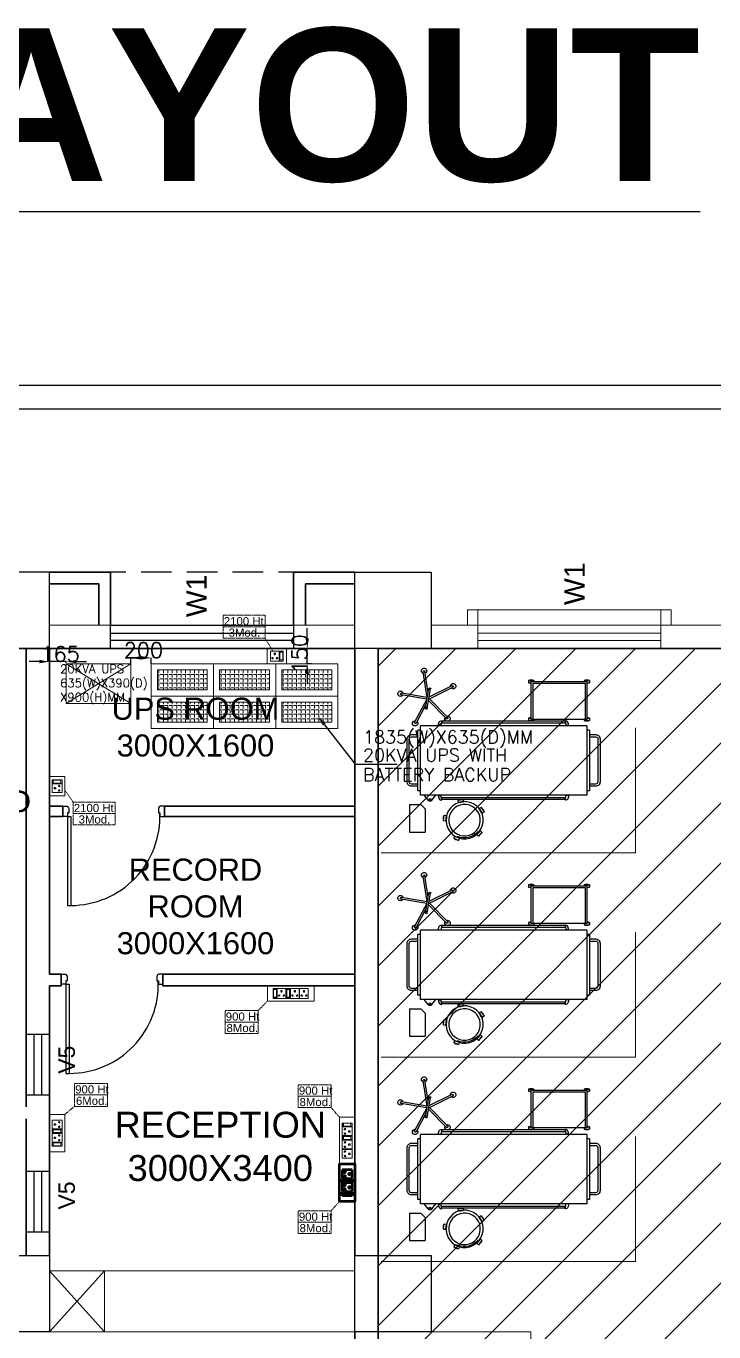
# Model space of a CAD drawing. Extents: x 3550807 to 4078732, y -628171 to -515859.
# Drawn here: x 3686542 to 3693303, y -528689 to -515859 of the extents above; entities that cross this region are included whole.
import ezdxf
from ezdxf import colors
from ezdxf.entities.mleader import LeaderData, LeaderLine
from ezdxf.math import Vec2, Vec3

# ---------------------------------------------------------------- set-up
doc = ezdxf.new("R2010")
doc.units = 0
doc.header["$LTSCALE"] = 6
doc.header["$MEASUREMENT"] = 0
for name, pattern in [('1', [0]), ('DASHED2', [0.375, 0.25, -0.125]), ('HIDDEN', [0.375, 0.25, -0.125])]:
    doc.linetypes.add(name, pattern=pattern)
doc.layers.get('0').update_dxf_attribs({"linetype": 'CONTINUOUS'})
doc.layers.get('Defpoints').update_dxf_attribs({"linetype": 'CONTINUOUS'})
for name, color, linetype in [('Bed', 33, 'CONTINUOUS'), ('Chajja', 7, 'CONTINUOUS'), ('COL', 5, 'CONTINUOUS'), ('DIM', 7, 'CONTINUOUS'), ('DOOR', 44, 'CONTINUOUS'), ('ELE-8M 6-16A UPS SOCKET', 223, 'CONTINUOUS'), ('FUR', 21, 'CONTINUOUS'), ('JOINERY', 7, 'CONTINUOUS'), ('Staircase', 7, 'CONTINUOUS'), ('TEXT', 5, 'CONTINUOUS'), ('TITLE', 7, 'CONTINUOUS'), ('Window', 161, 'CONTINUOUS')]:
    doc.layers.add(name, color=color, linetype=linetype)
doc.layers.add('CFT_LOOPING', color=7, linetype='1', lineweight=0, true_color=0xd6d600)
for name, color, linetype, lineweight in [('D.F', 251, 'CONTINUOUS', 5), ('ELE- DBS', 1, 'CONTINUOUS', 9), ('ELE-2NOS OF 6-16 RAW POWER SOCKET', 1, 'CONTINUOUS', 20), ('ELE-CABLE TRAY', 31, 'CONTINUOUS', 18), ('ELE. 2N0S OF 6-16 UPS SOCKETS', 191, 'CONTINUOUS', 15), ('ELE. DB', 1, 'CONTINUOUS', 9), ('WALL', 10, 'CONTINUOUS', 35)]:
    doc.layers.add(name, color=color, linetype=linetype, lineweight=lineweight)
doc.layers.add('ELE-6A AC SOCKET', color=7, linetype='CONTINUOUS', true_color=0x00ceb6)
doc.styles.add('ARIAL', font='arial.ttf')
doc.styles.add('ROMANS', font='romans.shx')
doc.styles.get("Standard").update_dxf_attribs({"font": 'SIMPLEX'})
doc.styles.add('T 1-25', font='segoeui.ttf', dxfattribs={"width": 0.8, "height": 50})
doc.linetypes.add('ZIGZAG', pattern='A,0.0001,-0.2,[131,ltypeshp.shx,S=0.2,R=0,X=-0.2,Y=0],-0.4,[131,ltypeshp.shx,S=0.2,R=180,X=0.2,Y=0],-0.2', length=0.8001)
doc.dimstyles.new('D 1-25', dxfattribs={"dimtxt": 50, "dimasz": 12.5, "dimexe": 0, "dimexo": 10, "dimgap": 0, "dimtad": 0, "dimdec": 0, "dimzin": 0, "dimdsep": 46, "dimtxsty": 'T 1-25', "dimblk": 'ARCHTICK', "dimcen": 5, "dimclrd": 256, "dimclre": 256, "dimclrt": 256, "dimadec": 0, "dimazin": 0, "dimtfac": 50, "dimtdec": 0, "dimtmove": 1, "dimatfit": 2, "dimfxl": 0, "dimtolj": 1, "dimtzin": 0, "dimarcsym": 0})

# ---------------------------------------------------------------- blocks, each defined once
blk = doc.blocks.new('A$C6969112B')
at = {"layer": 'Bed', "color": 8}
for p, q in [((1421, 1704), (1464, 1956)), ((1438, 1701), (1481, 1953)), ((387, 1872), (116, 1872)), ((116, 1872), (116, 1719)), ((387, 1872), (387, 1762)), ((1374, 1709), (1186, 1807)), ((1421, 1704), (1194, 1823)), ((343, 1719), (116, 1719)), ((343, 1719), (387, 1762)), ((428, 1689), (478, 1729)), ((478, 1766), (1160, 1766)), ((478, 131), (478, 1766)), ((521, 1793), (1116, 1793)), ((521, 1766), (521, 1793)), ((1116, 1766), (1116, 1793)), ((1160, 131), (1160, 1766)), ((1409, 1685), (1229, 1510)), ((1425, 1676), (1242, 1497)), ((1324, 1707), (1324, 1710)), ((1329, 1699), (1522, 1666)), ((1332, 1716), (1525, 1683)), ((1340, 1697), (1343, 1714)), ((1425, 1676), (1538, 1447)), ((1438, 1701), (1691, 1738)), ((1443, 1679), (1554, 1454)), ((1483, 1690), (1694, 1721)), ((1512, 1667), (1515, 1685)), ((1530, 1671), (1531, 1675)), ((428, 1654), (478, 1615)), ((432, 1559), (432, 1557)), ((434, 343), (434, 1557)), ((451, 343), (451, 1557)), ((453, 1559), (453, 1557)), ((476, 1595), (476, 1561)), ((1162, 1595), (1162, 1561)), ((1185, 1559), (1185, 1557)), ((1186, 343), (1186, 1557)), ((1204, 343), (1204, 1557)), ((1205, 1559), (1205, 1557)), ((55, 1439), (34, 1391)), ((75, 1430), (54, 1382)), ((75, 1430), (55, 1439)), ((229, 1539), (227, 1517)), ((227, 1517), (279, 1511)), ((229, 1539), (281, 1533)), ((281, 1533), (279, 1511)), ((54, 1382), (34, 1391)), ((72, 1402), (64, 1406)), ((429, 1399), (408, 1396)), ((408, 1396), (414, 1344)), ((436, 1347), (414, 1344)), ((429, 1399), (436, 1347)), ((76, 1196), (91, 1212)), ((116, 1161), (76, 1196)), ((130, 1178), (91, 1212)), ((120, 1198), (114, 1191)), ((116, 1161), (130, 1178)), ((347, 1187), (301, 1160)), ((313, 1141), (301, 1160)), ((358, 1168), (313, 1141)), ((358, 1168), (347, 1187)), ((1234, 703), (1212, 703)), ((1212, 703), (1212, 650)), ((1223, 650), (1212, 650)), ((1223, 131), (1223, 676)), ((1223, 676), (1594, 676)), ((1223, 659), (1577, 659)), ((1234, 703), (1234, 676)), ((1577, 659), (1577, 148)), ((1605, 703), (1583, 703)), ((1583, 703), (1583, 676)), ((1594, 676), (1594, 131)), ((1605, 650), (1594, 650)), ((1605, 703), (1605, 650)), ((432, 340), (432, 343)), ((453, 340), (453, 343)), ((476, 304), (476, 339)), ((1162, 304), (1162, 339)), ((1185, 340), (1185, 343)), ((1205, 340), (1205, 343)), ((1160, 131), (478, 131)), ((521, 105), (521, 131)), ((1116, 105), (1116, 131)), ((1223, 157), (1212, 157)), ((1212, 157), (1212, 105)), ((1577, 148), (1223, 148)), ((1594, 131), (1223, 131)), ((1234, 131), (1234, 105)), ((1583, 131), (1583, 105)), ((1605, 157), (1594, 157)), ((1605, 157), (1605, 105)), ((1116, 105), (521, 105)), ((1234, 105), (1212, 105)), ((1605, 105), (1583, 105))]:
    blk.add_line(p, q, dxfattribs=at)
for points in [[(565, 1793), (565, 1854, -0.414214), (608, 1897), (1029, 1897, -0.414214), (1073, 1854), (1073, 1793)], [(587, 1793), (587, 1854, -0.414214), (608, 1875), (1029, 1875, -0.414214), (1051, 1854), (1051, 1793)], [(476, 1593), (451, 1585, 0.318781), (430, 1563), (430, 1559), (455, 1559), (455, 1563), (476, 1563)], [(1162, 1593), (1186, 1585, -0.318781), (1208, 1563), (1208, 1559), (1182, 1559), (1182, 1563), (1162, 1563)], [(476, 307), (451, 314, -0.318781), (430, 336), (430, 340), (455, 340), (455, 336), (476, 336)], [(1162, 307), (1186, 314, 0.318781), (1208, 336), (1208, 340), (1182, 340), (1182, 336), (1162, 336)], [(1073, 105), (1073, 44, -0.414214), (1029, 0), (608, 0, -0.414214), (565, 44), (565, 105)], [(1051, 105), (1051, 44, -0.414214), (1029, 22), (608, 22, -0.414214), (587, 44), (587, 105)]]:
    blk.add_lwpolyline(points, format="xyb", dxfattribs=at)
for points in [[(432, 1557), (453, 1557)], [(476, 1595), (478, 1595)], [(476, 1561), (478, 1561)], [(1162, 1595), (1160, 1595)], [(1162, 1561), (1160, 1561)], [(1205, 1557), (1185, 1557)], [(432, 343), (453, 343)], [(476, 339), (478, 339)], [(476, 304), (478, 304)], [(1162, 339), (1160, 339)], [(1162, 304), (1160, 304)], [(1205, 343), (1185, 343)]]:
    blk.add_lwpolyline(points, dxfattribs=at)
blk.add_circle((435, 1672), 9.27, dxfattribs=at)
for centre, radius, start, end in [((441, 1672), 21.4, 125.427, 234.573), ((1289, 676), 80.7, 161.0754, 198.9246), ((1158, 676), 80.7, 0, 18.9246), ((1660, 676), 80.7, 161.0754, 180), ((1529, 676), 80.7, 341.0754, 18.9246), ((1289, 131), 80.7, 161.0754, 198.9246), ((1158, 131), 80.7, 341.0754, 0), ((1660, 131), 80.7, 180, 198.9246), ((1529, 131), 80.7, 341.0754, 18.9246)]:
    blk.add_arc(centre, radius, start, end, dxfattribs=at)
at = {"layer": 'Bed', "color": 8, "extrusion": (0, 0, -1)}
for centre, major_axis, start_param, end_param in [((1474, 1962), (18.5, 18.5), 2.86537, 8.468881), ((1471, 1955), (4.94, 4.94), 4.096329, 5.660611), ((1427, 1691), (194, 194), -0.622575, -0.609545), ((1474, 1954), (4.94, 4.94), -0.609545, 0.954736), ((1184, 1818), (18.5, 18.5), 1.608733, 7.212244), ((1189, 1814), (4.94, 4.94), 2.839692, 4.403974), ((1427, 1691), (194, 194), 4.403974, 4.417003), ((1191, 1817), (4.94, 4.94), 4.417003, 5.981285), ((1331, 1705), (4.94, 4.94), 2.525533, 4.096329), ((1331, 1709), (4.94, 4.94), 4.096329, 5.667125), ((1523, 1672), (4.94, 4.94), 0.954736, 2.525533), ((1524, 1676), (4.94, 4.94), -0.61606, 0.954736), ((1699, 1730), (18.5, 18.5), 4.122007, 9.725518), ((1692, 1731), (4.94, 4.94), -0.930219, 0.634062), ((1693, 1728), (4.94, 4.94), 0.647092, 2.211374), ((1427, 1691), (-194, 194), 2.204859, 2.217888), ((247, 1460), (-57.1, 57.1), 0.565907, 1.226501), ((114, 1384), (-57.1, 57.1), 5.588367, 6.248962), ((232, 1332), (-182, 20), -0.000636, 6.282549), ((-5, 1437), (-57.1, 57.1), 2.446775, 3.107369), ((232, 1332), (-154, 17), -0.00023, 6.282955), ((261, 1590), (-57.1, 57.1), 3.707499, 4.368094), ((1230, 1499), (18.5, 18.5), 0.352096, 5.955607), ((1234, 1505), (4.94, 4.94), 3.160366, 4.724648), ((1427, 1691), (-194, 194), 4.718133, 4.731162), ((1237, 1502), (4.94, 4.94), 1.583055, 3.147337), ((1549, 1444), (18.5, 18.5), -0.904541, 4.69897), ((1544, 1450), (4.94, 4.94), 1.903729, 3.468011), ((1427, 1691), (194, 194), 1.8907, 1.903729), ((1547, 1451), (4.94, 4.94), 0.326418, 1.8907), ((232, 1332), (-123, 123), 4.624291, 5.911682), ((487, 1380), (-57.1, 57.1), 5.038602, 5.699197), ((357, 1363), (-57.1, 57.1), 1.897009, 2.557604), ((146, 1236), (-57.1, 57.1), 4.308534, 4.969129), ((61, 1137), (-57.1, 57.1), 1.166941, 1.827536), ((363, 1107), (-57.1, 57.1), 6.205277, 6.865872), ((296, 1220), (-57.1, 57.1), 3.063684, 3.724279)]:
    blk.add_ellipse(centre, major_axis=major_axis, ratio=1, start_param=start_param, end_param=end_param, dxfattribs=at)
blk = doc.blocks.new('A$C19B8274B')
at = {"layer": 'DOOR', "color": 8}
for p, q in [((-45, 925), (-80, 925)), ((-80, 50), (-80, 925)), ((-45, 50), (-45, 925)), ((-45, 50), (-80, 50)), ((-955, -50), (-955, -47.5)), ((-940, -35), (-942.5, -35)), ((-60, -35), (-57.5, -35)), ((-45, -50), (-45, -47.5))]:
    blk.add_line(p, q, dxfattribs=at)
for points in [[(-940, 15), (-955, 15), (-955, 50), (-1000, 50), (-1000, -50), (-955, -50)], [(-940, -35), (-940, 15)], [(-60, 15), (-45, 15), (-45, 50), (0, 50), (0, -50), (-45, -50)], [(-60, -35), (-60, 15)]]:
    blk.add_lwpolyline(points, dxfattribs=at)
for centre, radius, start, end in [((-80, 50), 875, 90, 182.29244), ((-955, -35), 12.5, 270, 0), ((-45, -35), 12.5, 180, 270)]:
    blk.add_arc(centre, radius, start, end, dxfattribs=at)
blk = doc.blocks.new('1232')
at = {"layer": 'D.F', "linetype": 'ByBlock'}
h = blk.add_hatch(dxfattribs=at)
h.set_pattern_fill('ANSI31', color=8, scale=3333, style=0)
h.set_pattern_definition([(45, (-3036872.2, 733413.8), (-294.59836, 294.59836), [])])
h.paths.add_polyline_path([(-520, 15910.2), (5810, 15910.2), (5810, -519.8), (-520, -519.8)])
at = {"layer": 'Chajja', "color": 8, "linetype": 'HIDDEN', "ltscale": 200}
blk.add_line((-750, 16660.2), (-3750, 16660.2), dxfattribs=at)
blk.add_line((-750, 16660.2), (-3750, 16660.2), dxfattribs=at)
at = {"layer": 'COL', "color": 8}
for points in [[(-4500, 15910.2), (-3750, 15910.2), (-3750, 16660.2), (-4500, 16660.2)], [(0, 15910.2), (-750, 15910.2), (-750, 16660.2), (0, 16660.2)], [(-750, 9195.2), (-750, 9945.2), (0, 9945.2), (0, 9195.2)]]:
    blk.add_lwpolyline(points, close=True, dxfattribs=at)
at = {"layer": 'COL', "color": 8, "elevation": 0}
blk.add_lwpolyline([(-4500, 9195.2), (-4500, 9945.2), (-3750, 9945.2), (-3750, 9195.2)], close=True, dxfattribs=at)
at = {"layer": 'D.F', "color": 8, "linetype": 'ByBlock'}
blk.add_line((2260, 16290.2), (460, 16290.2), dxfattribs=at)
at = {"layer": 'D.F', "color": 8, "lineweight": 0}
for p, q in [((5290, 16140.2), (0, 16140.2)), ((5290, 15910.2), (0, 15910.2))]:
    blk.add_line(p, q, dxfattribs=at)
at = {"layer": 'D.F', "color": 8, "linetype": 'ByBlock'}
for points in [[(460, 16140.2), (460, 16290.2), (360, 16290.2), (360, 16140.2)], [(2360, 16140.2), (2360, 16290.2), (2260, 16290.2), (2260, 16140.2)]]:
    blk.add_lwpolyline(points, dxfattribs=at)
at = {"layer": 'D.F', "color": 8, "linetype": 'Continuous'}
for points in [[(2260, 16140.2), (2260, 15910.2), (460, 15910.2), (460, 16140.2)], [(2260, 16060.2), (2260, 15990.2), (460, 15990.2), (460, 16060.2)]]:
    blk.add_lwpolyline(points, close=True, dxfattribs=at)
at = {"layer": 'D.F', "color": 8, "linetype": 'ZIGZAG', "ltscale": 10, "flags": 128}
for points in [[(-490, 13902.7), (2009.5, 13902.7), (2009.5, 15131.4)], [(-490, 11895.2), (2009.5, 11895.2), (2009.5, 13123.9)], [(-490, 9887.7), (2009.5, 9887.7), (2009.5, 11116.4)]]:
    blk.add_lwpolyline(points, dxfattribs=at)
at = {"layer": 'D.F', "color": 8, "lineweight": 0, "ltscale": 15}
blk.add_lwpolyline([(980, 8595.2), (980, 9195.2), (-520, 9195.2), (-520, 8595.2)], close=True, dxfattribs=at)
at = {"layer": 'FUR', "color": 8, "lineweight": 0, "ltscale": 15, "elevation": 0}
for points in [[(-3750, 9195.2), (-3750, 9795.2), (-3210, 9795.2), (-3210, 9195.2)], [(-750, 9195.2), (-750, 9795.2), (-3750, 9795.2), (-3750, 9195.2)]]:
    blk.add_lwpolyline(points, close=True, dxfattribs=at)
at = {"layer": 'Staircase', "color": 8, "lineweight": 0, "elevation": 0}
for points in [[(-3210, 9195.2), (-3750, 9795.2)], [(-3750, 9195.2), (-3210, 9795.2)]]:
    blk.add_lwpolyline(points, dxfattribs=at)
at = {"layer": 'WALL', "color": 8, "lineweight": 0}
for p, q in [((-750, 16140.2), (-3750, 16140.2)), ((-750, 15910.2), (-3750, 15910.2)), ((-750, 12710.2), (-750, 15910.2)), ((-750, 9945.2), (-750, 12595.2))]:
    blk.add_line(p, q, dxfattribs=at)
at = {"layer": 'WALL', "color": 8, "linetype": 'ByBlock'}
for p, q in [((-3979.9, 11405.1), (-3980, 15910.2)), ((-3750, 15910.2), (-3750, 12710.2)), ((-3750, 12710.3), (-3750, 15910.2)), ((-520, 9945.2), (-520, 15910.2)), ((-3750, 14360.2), (-3619.5, 14360.2)), ((-3750, 14260.2), (-3619.5, 14260.2)), ((-3619.5, 14360.2), (-3619.5, 14260.2)), ((-2619.5, 14360.2), (-2619.5, 14260.2)), ((-2619.5, 14360.2), (-750, 14360.2)), ((-2619.5, 14260.2), (-750, 14260.2)), ((-3635.2, 12710.2), (-3750, 12710.2)), ((-3635.2, 12595.2), (-3635.2, 12710.2)), ((-750, 12710.2), (-2635, 12710.2)), ((-2635, 12710.2), (-2635, 12595.2)), ((-3750, 9945.2), (-3750, 12595.3)), ((-3635.2, 12595.2), (-3750, 12595.2)), ((-3750, 12595.2), (-3750, 9945.2)), ((-750, 12595.2), (-2635, 12595.2)), ((-3979.9, 9945.2), (-3979.9, 11290.1)), ((-750, 6155), (-750, 9195.2)), ((-520, 6155), (-520, 9195.2))]:
    blk.add_line(p, q, dxfattribs=at)
for points in [[(-3750, 16660.2), (-3150, 16660.2), (-3150, 16140.2)], [(-3750, 16660.2), (-3150, 16660.2), (-3150, 16140.2)], [(-3750, 16545.2), (-3265, 16545.2), (-3265, 16140.2)], [(-3750, 16545.2), (-3265, 16545.2), (-3265, 16140.2)], [(-6159.8, 15910.2), (-750, 15910.2), (-750, 9945.2)]]:
    blk.add_lwpolyline(points, dxfattribs=at)
at = {"layer": 'WALL', "color": 8, "linetype": 'ByBlock', "elevation": 0}
for points in [[(-750, 16660.2), (-1350, 16660.2), (-1350, 16140.2)], [(-750, 16660.2), (-1350, 16660.2), (-1350, 16140.2)], [(-750, 16545.2), (-1235, 16545.2), (-1235, 16140.2)], [(-750, 16545.2), (-1235, 16545.2), (-1235, 16140.2)]]:
    blk.add_lwpolyline(points, dxfattribs=at)
at = {"layer": 'WALL', "color": 8, "linetype": 'ByBlock'}
blk.add_lwpolyline([(-520, 15910.2), (5810, 15910.2), (5810, -519.8), (-520, -519.8)], close=True, dxfattribs=at)
at = {"layer": 'Window', "color": 8, "linetype": 'Continuous'}
for points in [[(-1350, 16140.2), (-1350, 15910.2), (-3150, 15910.2), (-3150, 16140.2)], [(-1350, 16140.2), (-1350, 15910.2), (-3150, 15910.2), (-3150, 16140.2)], [(-1350, 16060.2), (-1350, 15990.2), (-3150, 15990.2), (-3150, 16060.2)], [(-1350, 16060.2), (-1350, 15990.2), (-3150, 15990.2), (-3150, 16060.2)], [(-3980, 12120.1), (-3750, 12120.1), (-3750, 11520.1), (-3980, 11520.1)], [(-3900, 12120.1), (-3830, 12120.1), (-3830, 11520.1), (-3900, 11520.1)], [(-3980, 10775.2), (-3750, 10775.2), (-3750, 10175.2), (-3980, 10175.2)], [(-3900, 10775.2), (-3830, 10775.2), (-3830, 10175.2), (-3900, 10175.2)]]:
    blk.add_lwpolyline(points, close=True, dxfattribs=at)
at = {"layer": 'D.F', "color": 8, "rotation": 90}
for p in [(1662, 13990.9), (1662, 11983.4), (1662, 9975.9)]:
    blk.add_blockref('A$C6969112B', p, dxfattribs=at)
at = {"layer": 'WALL', "color": 8, "linetype": 'ByBlock'}
for p, rotation in [((-3619.5, 14310.2), 180.0000000000157), ((-3635.2, 12660.2), 180.0000000000156)]:
    blk.add_blockref('A$C19B8274B', p, dxfattribs=dict(at, rotation=rotation))
at = {"layer": 'D.F', "color": 8, "style": 'ARIAL', "width": 1}
blk.add_text('W1', height=200, rotation=90, dxfattribs=at).set_placement((1511.1, 16336.8))
at = {"layer": 'DIM', "color": 8, "attachment_point": 5, "style": 'ARIAL'}
for s, insert, char_height, width in [('ULTRA SOUND\\PROOM\\P2180x4505', (-5016, 14045.1), 216.75, 2086.034), ('RECEPTION\\P3000X3400', (-2071.3, 11016.2), 255, 2294.815)]:
    blk.add_mtext(s, dxfattribs=dict(at, insert=insert, char_height=char_height, width=width))
at = {"layer": 'JOINERY', "color": 8, "style": 'ARIAL', "width": 1}
for s, height, p in [('W1', 200, (-2205.7, 16217.6)), ('W1', 200, (-2205.7, 16217.6)), ('V5', 161.2, (-3500.5, 11731.9)), ('V5', 161.2, (-3500.5, 10397.8))]:
    blk.add_text(s, height=height, rotation=90, dxfattribs=at).set_placement(p)
at = {"layer": 'TEXT', "color": 8, "char_height": 216.75, "width": 2294.815, "attachment_point": 5, "style": 'ARIAL'}
for s, insert in [('UPS ROOM 3000X1600', (-2315.2, 15136.2)), ('RECORD\\PROOM 3000X1600', (-2315.2, 13374.2))]:
    blk.add_mtext(s, dxfattribs=dict(at, insert=insert))
blk = doc.blocks.new('RTUH 6U')
at = {"layer": 'ELE-2NOS OF 6-16 RAW POWER SOCKET', "color": 30, "ltscale": 300}
for p, q in [((-312, -26), (-227, -26)), ((-312, -124), (-312, -26)), ((-227, -124), (-312, -124)), ((-227, -26), (-227, -124)), ((-187, -26), (-221, -26)), ((-221, -26), (-221, -124)), ((-187, -124), (-221, -124)), ((-221, -124), (-187, -124)), ((-190, -37), (-218, -37)), ((-218, -37), (-218, -113)), ((-190, -40), (-218, -40)), ((-218, -113), (-190, -113)), ((-190, -113), (-190, -37)), ((-187, -124), (-187, -26)), ((-187, -124), (-187, -26)), ((-181, -124), (-181, -26)), ((-181, -26), (-96, -26)), ((-96, -124), (-181, -124)), ((-96, -26), (-96, -124)), ((-57, -26), (-91, -26)), ((-91, -26), (-91, -124)), ((-57, -124), (-91, -124)), ((-91, -124), (-57, -124)), ((-60, -37), (-88, -37)), ((-88, -37), (-88, -113)), ((-60, -40), (-88, -40)), ((-88, -113), (-60, -113)), ((-60, -113), (-60, -37)), ((-57, -124), (-57, -26)), ((-57, -124), (-57, -26))]:
    blk.add_line(p, q, dxfattribs=at)
blk.add_lwpolyline([(0, 0), (-368, 0), (-368, -150), (0, -150)], close=True, dxfattribs=at)
for centre, radius, start, end in [((-293, -56), 5.7, 87.49, 354.7311), ((-289, -52), 4.6, 284.9049, 157.3162), ((-269, -99), 6.62, 127.1584, 52.8416), ((-269, -92), 4.22, 341.4031, 198.5969), ((-249, -52), 4.6, 22.6838, 255.0951), ((-245, -56), 5.7, 185.2689, 92.51), ((-163, -56), 5.7, 87.49, 354.7311), ((-159, -52), 4.6, 284.9049, 157.3162), ((-139, -99), 6.62, 127.1584, 52.8416), ((-139, -92), 4.22, 341.4031, 198.5969), ((-119, -52), 4.6, 22.6838, 255.0951), ((-115, -56), 5.7, 185.2689, 92.51)]:
    blk.add_arc(centre, radius, start, end, dxfattribs=at)
blk = doc.blocks.new('5Y3AQY')
at = {"layer": 'ELE. 2N0S OF 6-16 UPS SOCKETS', "color": 72, "lineweight": 50}
for p, q in [((-312, -26), (-278, -26)), ((-312, -124), (-312, -26)), ((-312, -124), (-312, -26)), ((-312, -124), (-278, -124)), ((-278, -124), (-312, -124)), ((-309, -37), (-281, -37)), ((-309, -113), (-309, -37)), ((-309, -40), (-281, -40)), ((-281, -113), (-309, -113)), ((-281, -37), (-281, -113)), ((-278, -26), (-278, -124)), ((-272, -26), (-272, -124)), ((-187, -26), (-272, -26)), ((-272, -124), (-187, -124)), ((-187, -124), (-187, -26)), ((-181, -26), (-148, -26)), ((-181, -124), (-181, -26)), ((-181, -124), (-181, -26)), ((-181, -124), (-148, -124)), ((-148, -124), (-181, -124)), ((-179, -37), (-150, -37)), ((-179, -113), (-179, -37)), ((-179, -40), (-150, -40)), ((-150, -113), (-179, -113)), ((-150, -37), (-150, -113)), ((-148, -26), (-148, -124)), ((-57, -26), (-142, -26)), ((-142, -26), (-142, -124)), ((-142, -124), (-57, -124)), ((-57, -124), (-57, -26))]:
    blk.add_line(p, q, dxfattribs=at)
blk.add_lwpolyline([(-368, 0), (0, 0), (0, -150), (-368, -150)], close=True, dxfattribs=at)
for centre, radius, start, end in [((-254, -56), 5.7, 87.49, 354.7311), ((-249, -52), 4.6, 284.9049, 157.3162), ((-230, -99), 6.62, 127.1584, 52.8416), ((-230, -92), 4.22, 341.4031, 198.5969), ((-210, -52), 4.6, 22.6838, 255.0951), ((-205, -56), 5.7, 185.2689, 92.51), ((-124, -56), 5.7, 87.49, 354.7311), ((-119, -52), 4.6, 284.9049, 157.3162), ((-99, -99), 6.62, 127.1584, 52.8416), ((-99, -92), 4.22, 341.4031, 198.5969), ((-80, -52), 4.6, 22.6838, 255.0951), ((-75, -56), 5.7, 185.2689, 92.51)]:
    blk.add_arc(centre, radius, start, end, dxfattribs=at)
blk = doc.blocks.new('543E')
at = {"layer": 'ELE. 2N0S OF 6-16 UPS SOCKETS', "color": 72, "linetype": 'ByBlock'}
for p, q in [((-124, -57), (-124, -91)), ((-26, -57), (-124, -57)), ((-26, -57), (-124, -57)), ((-124, -91), (-26, -91)), ((-124, -96), (-26, -96)), ((-124, -181), (-124, -96)), ((-113, -60), (-113, -88)), ((-37, -60), (-113, -60)), ((-113, -88), (-37, -88)), ((-110, -60), (-110, -88)), ((-37, -88), (-37, -60)), ((-26, -57), (-26, -91)), ((-26, -91), (-26, -57)), ((-26, -96), (-26, -181)), ((-26, -181), (-124, -181)), ((-124, -187), (-124, -221)), ((-26, -187), (-124, -187)), ((-26, -187), (-124, -187)), ((-124, -221), (-26, -221)), ((-124, -312), (-124, -227)), ((-124, -227), (-26, -227)), ((-113, -190), (-113, -218)), ((-37, -190), (-113, -190)), ((-113, -218), (-37, -218)), ((-110, -190), (-110, -218)), ((-37, -218), (-37, -190)), ((-26, -187), (-26, -221)), ((-26, -221), (-26, -187)), ((-26, -227), (-26, -312)), ((-26, -312), (-124, -312)), ((-124, -402), (-124, -317)), ((-124, -317), (-26, -317)), ((-26, -317), (-26, -402)), ((-26, -402), (-124, -402))]:
    blk.add_line(p, q, dxfattribs=at)
blk.add_lwpolyline([(-150, 0), (-150, -459), (0, -459), (0, 0)], close=True, dxfattribs=at)
for centre, radius, start, end in [((-98, -119), 4.6, 112.6838, 345.0951), ((-94, -115), 5.7, 275.2689, 182.51), ((-98, -159), 4.6, 14.9049, 247.3162), ((-98, -249), 4.6, 112.6838, 345.0951), ((-94, -163), 5.7, 177.49, 84.7311), ((-94, -245), 5.7, 275.2689, 182.51), ((-58, -139), 4.22, 71.4031, 288.5969), ((-51, -139), 6.62, 217.1584, 142.8416), ((-98, -289), 4.6, 14.9049, 247.3162), ((-98, -340), 4.6, 112.6838, 345.0951), ((-98, -379), 4.6, 14.9049, 247.3162), ((-94, -293), 5.7, 177.49, 84.7311), ((-94, -335), 5.7, 275.2689, 182.51), ((-94, -384), 5.7, 177.49, 84.7311), ((-58, -269), 4.22, 71.4031, 288.5969), ((-58, -360), 4.22, 71.4031, 288.5969), ((-51, -269), 6.62, 217.1584, 142.8416), ((-51, -360), 6.62, 217.1584, 142.8416)]:
    blk.add_arc(centre, radius, start, end, dxfattribs=at)
blk = doc.blocks.new('3EWRWE')
at = {"layer": 'ELE- DBS'}
h = blk.add_hatch(dxfattribs=at)
h.set_pattern_fill('ANGLE', color=2, scale=6.24741, angle=180)
h.set_pattern_definition([(180, (863804.8, 517320.34), (-6e-14, -43.6381615), [31.7368447, -11.9013168]), (270, (863804.8, 517320.34), (43.6381615, -6e-14), [31.7368447, -11.9013168])])
h.paths.add_polyline_path([(-60, 62), (-551, 62), (-551, 257), (-60, 257)])
h.paths.add_polyline_path([(-672, 62), (-1163, 62), (-1163, 257), (-672, 257)])
h.paths.add_polyline_path([(-1284, 379), (-1775, 379), (-1775, 575), (-1284, 575)])
h.paths.add_polyline_path([(-60, 379), (-551, 379), (-551, 575), (-60, 575)])
h.paths.add_polyline_path([(-672, 379), (-1163, 379), (-1163, 575), (-672, 575)])
h.paths.add_polyline_path([(-1284, 62), (-1775, 62), (-1775, 257), (-1284, 257)])
at = {"layer": 'ELE- DBS', "color": 3}
for p, q in [((-1223, 317), (-1223, 635)), ((-612, 317), (-612, 635)), ((-1223, 0), (-1223, 317)), ((-612, 0), (-612, 317))]:
    blk.add_line(p, q, dxfattribs=at)
for points in [[(0, 317), (-1835, 317), (-1835, 635), (0, 635)], [(-1284, 379), (-1775, 379), (-1775, 575), (-1284, 575)], [(-672, 379), (-1163, 379), (-1163, 575), (-672, 575)], [(-60, 379), (-551, 379), (-551, 575), (-60, 575)], [(0, 0), (-1835, 0), (-1835, 317), (0, 317)], [(-1284, 62), (-1775, 62), (-1775, 257), (-1284, 257)], [(-672, 62), (-1163, 62), (-1163, 257), (-672, 257)], [(-60, 62), (-551, 62), (-551, 257), (-60, 257)]]:
    blk.add_lwpolyline(points, close=True, dxfattribs=at)
blk = doc.blocks.new('*D62')
at = {"layer": 'Defpoints', "color": 0, "linetype": 'ByBlock', "transparency": 16777216}
for p in [(3687573, -522133), (3687773, -522066), (3687773, -522133)]:
    blk.add_point(p, dxfattribs=at)
at = {"layer": 'ELE-CABLE TRAY', "color": 7, "lineweight": -2, "transparency": 16777216}
for p, q in [((3687573, -522123), (3687573, -522066)), ((3687673, -522066), (3687673, -522066)), ((3687773, -522123), (3687773, -522066))]:
    blk.add_line(p, q, dxfattribs=at)
at = {"layer": 'ELE-CABLE TRAY', "color": 7, "linetype": 'ByBlock', "transparency": 16777216}
for points in [[(3687673, -522049), (3687673, -522083), (3687573, -522066)], [(3687673, -522083), (3687673, -522049), (3687773, -522066)]]:
    blk.add_solid(points, dxfattribs=at)
at = {"layer": 'ELE-CABLE TRAY', "color": 7, "linetype": 'ByBlock', "transparency": 16777216, "insert": (3687695, -521991), "char_height": 150, "attachment_point": 5, "style": 'ROMANS'}
blk.add_mtext('\\A1;200', dxfattribs=at)
blk = doc.blocks.new('*D63')
at = {"layer": 'Defpoints', "color": 0, "linetype": 'ByBlock', "transparency": 16777216}
for p in [(3686772, -522103), (3686772, -522124), (3686937, -522124)]:
    blk.add_point(p, dxfattribs=at)
at = {"layer": 'ELE-CABLE TRAY', "color": 7, "lineweight": -2, "transparency": 16777216}
for p, q in [((3686672, -522103), (3686572, -522103)), ((3686772, -522114), (3686772, -522103)), ((3686937, -522103), (3686772, -522103)), ((3686937, -522114), (3686937, -522103)), ((3687037, -522103), (3687137, -522103))]:
    blk.add_line(p, q, dxfattribs=at)
at = {"layer": 'ELE-CABLE TRAY', "color": 7, "linetype": 'ByBlock', "transparency": 16777216}
for points in [[(3686672, -522119), (3686672, -522086), (3686772, -522103)], [(3687037, -522086), (3687037, -522119), (3686937, -522103)]]:
    blk.add_solid(points, dxfattribs=at)
at = {"layer": 'ELE-CABLE TRAY', "color": 7, "linetype": 'ByBlock', "transparency": 16777216, "insert": (3686877, -522028), "char_height": 150, "attachment_point": 5, "style": 'ROMANS'}
blk.add_mtext('\\A1;165', dxfattribs=at)
blk = doc.blocks.new('*D64')
at = {"layer": 'Defpoints', "color": 0, "linetype": 'ByBlock', "transparency": 16777216}
for p in [(3689306, -521974), (3689359, -521974), (3689359, -522124)]:
    blk.add_point(p, dxfattribs=at)
at = {"layer": 'ELE-CABLE TRAY', "color": 7, "lineweight": -2, "transparency": 16777216}
for p, q in [((3689306, -521874), (3689306, -521774)), ((3689349, -521974), (3689306, -521974)), ((3689306, -522124), (3689306, -521974)), ((3689349, -522124), (3689306, -522124)), ((3689306, -522224), (3689306, -522324))]:
    blk.add_line(p, q, dxfattribs=at)
at = {"layer": 'ELE-CABLE TRAY', "color": 7, "linetype": 'ByBlock', "transparency": 16777216}
for points in [[(3689289, -521874), (3689322, -521874), (3689306, -521974)], [(3689322, -522224), (3689289, -522224), (3689306, -522124)]]:
    blk.add_solid(points, dxfattribs=at)
at = {"layer": 'ELE-CABLE TRAY', "color": 7, "linetype": 'ByBlock', "transparency": 16777216, "insert": (3689231, -522026), "char_height": 150, "attachment_point": 5, "rotation": 90, "style": 'ROMANS'}
blk.add_mtext('\\A1;150', dxfattribs=at)
blk = doc.blocks.new('EQ2WE')
at = {"layer": 'ELE-6A AC SOCKET', "lineweight": 0}
for p, q in [((-99, 170), (-215, 170)), ((-215, 170), (-215, 36)), ((-215, 36), (-99, 36)), ((-99, 36), (-99, 170)), ((-91, 36), (-91, 170)), ((-91, 170), (-45, 170)), ((-45, 170), (-91, 170)), ((-45, 36), (-91, 36)), ((-87, 51), (-87, 155)), ((-87, 155), (-48, 155)), ((-48, 55), (-87, 55)), ((-48, 51), (-87, 51)), ((-48, 155), (-48, 51)), ((-45, 170), (-45, 36)), ((-45, 170), (-45, 36))]:
    blk.add_line(p, q, dxfattribs=at)
blk.add_lwpolyline([(0, 0), (-257, 0), (-257, 206), (0, 206)], close=True, dxfattribs=at)
for centre, radius, start, end in [((-190, 77), 7.83, 5.2689, 272.51), ((-184, 72), 6.31, 202.6838, 75.0951), ((-157, 136), 9.08, 307.1584, 232.8416), ((-157, 127), 5.79, 161.4031, 18.5969), ((-130, 72), 6.31, 104.9049, 337.3162), ((-124, 77), 7.83, 267.49, 174.7311)]:
    blk.add_arc(centre, radius, start, end, dxfattribs=at)

msp = doc.modelspace()

# ---------------------------------------------------------------- linework, layer by layer
for points in [[(3703186.6, -519387.1), (3703186.6, -551398.5), (3658105.4, -551398.5), (3658105.4, -519387.1)], [(3702954.8, -519618.9), (3702954.8, -551166.7), (3658337.2, -551166.7), (3658337.2, -519618.9)]]:
    msp.add_lwpolyline(points, close=True)
at = {"layer": 'CFT_LOOPING', "color": 7, "linetype": 'DASHED2', "ltscale": 5}
for p, q in [((3688968.1, -522000.3), (3688891.4, -521872.5)), ((3687004.3, -523482.9), (3686922.4, -523365.6)), ((3688822.8, -525532.2), (3688914.2, -525438.8)), ((3687017.5, -526473.2), (3686922.4, -526552.1)), ((3689540.9, -526484.8), (3689622.4, -526579.6)), ((3689540.9, -527498.6), (3689622.4, -527407.2))]:
    msp.add_line(p, q, dxfattribs=at)
for points in [[(3688478.8, -521647.5), (3688891.4, -521647.5), (3688891.4, -521760), (3688478.8, -521760)], [(3688478.8, -521760), (3688891.4, -521760), (3688891.4, -521872.5), (3688478.8, -521872.5)], [(3688498, -525532.2), (3688822.8, -525532.2), (3688822.8, -525644.7), (3688498, -525644.7)], [(3688498, -525644.7), (3688822.8, -525644.7), (3688822.8, -525757.2), (3688498, -525757.2)], [(3687017.5, -526248.2), (3687342.3, -526248.2), (3687342.3, -526360.7), (3687017.5, -526360.7)], [(3689216.1, -526259.8), (3689540.9, -526259.8), (3689540.9, -526372.3), (3689216.1, -526372.3)], [(3687017.5, -526360.7), (3687342.3, -526360.7), (3687342.3, -526473.2), (3687017.5, -526473.2)], [(3689216.1, -526372.3), (3689540.9, -526372.3), (3689540.9, -526484.8), (3689216.1, -526484.8)], [(3689216.1, -527498.6), (3689540.9, -527498.6), (3689540.9, -527611.1), (3689216.1, -527611.1)], [(3689216.1, -527611.1), (3689540.9, -527611.1), (3689540.9, -527723.6), (3689216.1, -527723.6)]]:
    msp.add_lwpolyline(points, close=True, dxfattribs=at)
at = {"layer": 'CFT_LOOPING', "color": 7, "linetype": 'DASHED2', "ltscale": 5, "elevation": 0}
for points in [[(3687004.3, -523482.9), (3687416.9, -523482.9), (3687416.9, -523595.4), (3687004.3, -523595.4)], [(3687004.3, -523595.4), (3687416.9, -523595.4), (3687416.9, -523707.9), (3687004.3, -523707.9)]]:
    msp.add_lwpolyline(points, close=True, dxfattribs=at)
at = {"layer": 'ELE- DBS', "color": 3}
for p, q in [((3686937.4, -522513.8), (3687572.6, -522123.8)), ((3686937.4, -522123.8), (3687572.6, -522513.8))]:
    msp.add_line(p, q, dxfattribs=at)
at = {"layer": 'ELE- DBS', "color": 3, "elevation": 0}
msp.add_lwpolyline([(3686937.4, -522513.8), (3686937.4, -522123.8), (3687572.6, -522123.8), (3687572.6, -522513.8)], close=True, dxfattribs=at)

# ---------------------------------------------------------------- block references
at = {"linetype": 'ByBlock'}
msp.add_blockref('1232', (3690522.4, -537884), dxfattribs=at)
at = {"layer": 'ELE-2NOS OF 6-16 RAW POWER SOCKET', "color": 3, "linetype": 'ByBlock', "rotation": 270}
msp.add_blockref('RTUH 6U', (3686922.4, -526920.6), dxfattribs=at)
at = {"layer": 'ELE-6A AC SOCKET', "color": 254, "linetype": 'ByBlock', "true_color": 0xdebad0, "xscale": 0.7286145446852714, "yscale": 0.7286145446852714, "zscale": 0.7286145446852714}
msp.add_blockref('EQ2WE', (3689100.8, -522123.8), dxfattribs=at)
at = {"layer": 'ELE-6A AC SOCKET', "color": 254, "linetype": 'ByBlock', "true_color": 0xdebad0, "xscale": 0.7286145446852714, "yscale": 0.7286145446852714, "zscale": 0.7286145446852714, "rotation": 90}
msp.add_blockref('EQ2WE', (3686922.4, -523233.1), dxfattribs=at)
at = {"layer": 'ELE-8M 6-16A UPS SOCKET', "color": 254, "linetype": 'ByBlock', "true_color": 0xdebad0, "rotation": 90}
msp.add_blockref('543E', (3688914.2, -525288.8), dxfattribs=at)
at = {"layer": 'ELE-8M 6-16A UPS SOCKET', "color": 254, "linetype": 'ByBlock', "true_color": 0xdebad0}
msp.add_blockref('543E', (3689772.4, -526579.6), dxfattribs=at)
at = {"layer": 'ELE. 2N0S OF 6-16 UPS SOCKETS', "color": 3, "linetype": 'ByBlock', "rotation": 90}
msp.add_blockref('5Y3AQY', (3689622.4, -527038.7), dxfattribs=at)
at = {"layer": 'ELE. DB', "linetype": 'ByBlock'}
msp.add_blockref('3EWRWE', (3689607.6, -522758.5), dxfattribs=at)

# ---------------------------------------------------------------- texts
at = {"layer": 'ELE. DB', "color": 0, "insert": (3686877.2, -522132.8), "char_height": 83.335, "width": 1525.509, "attachment_point": 1}
msp.add_mtext('{\\Fromans.shx|c0;20KVA UPS\\P635(W)X390(D)\\PX900(H)MM\\P} ', dxfattribs=at)
at = {"layer": 'TEXT', "color": 0, "linetype": 'Continuous', "ltscale": 12, "style": 'ROMANS'}
for s, p in [('1835(W)X635(D)MM', (3689854.6, -522907.3, -101230.8)), ('20KVA UPS WITH', (3689854.6, -523084.4, -101230.8)), ('BATTERY BACKUP', (3689854.6, -523276.6, -101230.8))]:
    msp.add_text(s, height=126.167, dxfattribs=at).set_placement(p)
at = {"layer": 'TEXT', "color": 7, "char_height": 80, "attachment_point": 1}
for s, insert, width in [('\\A1;{\\fArial|b0|i0|c0|p34;2100 Ht}', (3688486.2, -521665.6), 8957.987), ('\\A1;{\\fArial|b0|i0|c0|p34;3Mod.}', (3688533.3, -521778.1), 352.575), ('\\A1;{\\fArial|b0|i0|c0|p34;2100 Ht}', (3687011.8, -523501), 8957.987), ('\\A1;{\\fArial|b0|i0|c0|p34;3Mod.}', (3687058.9, -523613.5), 352.575), ('\\A1;{\\fArial|b0|i0|c0|p34;900 Ht\\P}', (3688505.5, -525550.3), 8957.987), ('\\A1;{\\fArial|b0|i0|c0|p34;8Mod.\\P}', (3688512.5, -525662.8), 352.575), ('\\A1;{\\fArial|b0|i0|c0|p34;900 Ht\\P}', (3687024.9, -526266.3), 8957.987), ('\\A1;{\\fArial|b0|i0|c0|p34;900 Ht\\P}', (3689223.6, -526277.9), 8957.987), ('\\A1;{\\fArial|b0|i0|c0|p34;6Mod.\\P}', (3687032, -526378.8), 352.575), ('\\A1;{\\fArial|b0|i0|c0|p34;8Mod.\\P}', (3689230.6, -526390.4), 352.575), ('\\A1;{\\fArial|b0|i0|c0|p34;900 Ht\\P}', (3689223.6, -527516.7), 8957.987), ('\\A1;{\\fArial|b0|i0|c0|p34;8Mod.\\P}', (3689230.6, -527629.2), 352.575)]:
    msp.add_mtext(s, dxfattribs=dict(at, insert=insert, width=width))
at = {"layer": 'TITLE', "color": 6, "insert": (3679956.3, -515880.9), "char_height": 1500, "width": 36564.74, "attachment_point": 2, "style": 'ARIAL'}
msp.add_mtext('{\\L\\fArial|b1|i0|c0|p34;POWER SOCKET LAYOUT}', dxfattribs=at)

# ---------------------------------------------------------------- dimensions: what is measured, and where the dimension line sits
at = {"layer": 'ELE-CABLE TRAY', "color": 21}
dim = msp.add_linear_dim(base=(3689305.5, -521973.8), p1=(3689359.4, -522123.8), p2=(3689359.4, -521973.8), angle=90, dimstyle='D 1-25', override={"dimtxt": 150, "dimasz": 100, "dimtxsty": 'ROMANS', "dimclrd": 7, "dimclre": 7, "dimclrt": 7}, dxfattribs=at)
dim.commit()
dim.dimension.update_dxf_attribs({"geometry": '*D64', "text_midpoint": (3689230.5, -522026.3)})
for base, p1, p2, picture, middle in [((3686772.4, -522102.8), (3686937.4, -522123.8), (3686772.4, -522123.8), '*D63', (3686877.4, -522027.8)), ((3687772.6, -522066), (3687572.6, -522132.8), (3687772.6, -522132.8), '*D62', (3687695.1, -521991))]:
    dim = msp.add_linear_dim(base=base, p1=p1, p2=p2, dimstyle='D 1-25', override={"dimtxt": 150, "dimasz": 100, "dimtxsty": 'ROMANS', "dimclrd": 7, "dimclre": 7, "dimclrt": 7}, dxfattribs=at)
    dim.commit()
    dim.dimension.update_dxf_attribs({"geometry": picture, "text_midpoint": middle})

# ---------------------------------------------------------------- leaders
at = {"layer": 'TEXT', "color": 0, "linetype": 'Continuous', "ltscale": 12}
ml = msp.add_multileader_mtext('Standard', dxfattribs=at)
ml.set_content(' ')
ml.set_leader_properties()
ml.build(insert=Vec2(0, 0))
ml.multileader.update_dxf_attribs({"dogleg_length": 412.4, "arrow_head_size": 100})
ctx = ml.context
ctx.base_point, ctx.arrow_head_size, ctx.plane_origin, ctx.plane_x_axis, ctx.plane_y_axis = Vec3(3690196.8, -523111.7), 100, Vec3(3689437.2, -522975.2), Vec3(-1, 0), Vec3(0, -1)
ctx.text_align_type = 2
notes = []
notes.append((ctx, [(0, (1, 1, 0), (3689776.7, -523111.7), (1, 0), 412.4, [(0, [(3689412.9, -522644.2)], 0, [])])]))
ctx.mtext.insert, ctx.mtext.text_direction, ctx.mtext.rotation, ctx.mtext.alignment, ctx.mtext.flow_direction = Vec3(3690191.2, -523114.1), Vec3(-1, 0), 3.1415927, 3, 5
for ctx, leaders in notes:
    for number, flags, end, landing, length, lines in leaders:
        leader = LeaderData()
        leader.index, (leader.has_last_leader_line, leader.has_dogleg_vector, leader.attachment_direction) = number, flags
        leader.last_leader_point, leader.dogleg_vector, leader.dogleg_length = Vec3(end), Vec3(landing), length
        for number, points, colour, breaks in lines:
            line = LeaderLine()
            line.index, line.vertices, line.color, line.breaks = number, Vec3.list(points), colors.encode_raw_color(colour), breaks
            leader.lines.append(line)
        ctx.leaders.append(leader)

doc.saveas('drawing.dxf')
